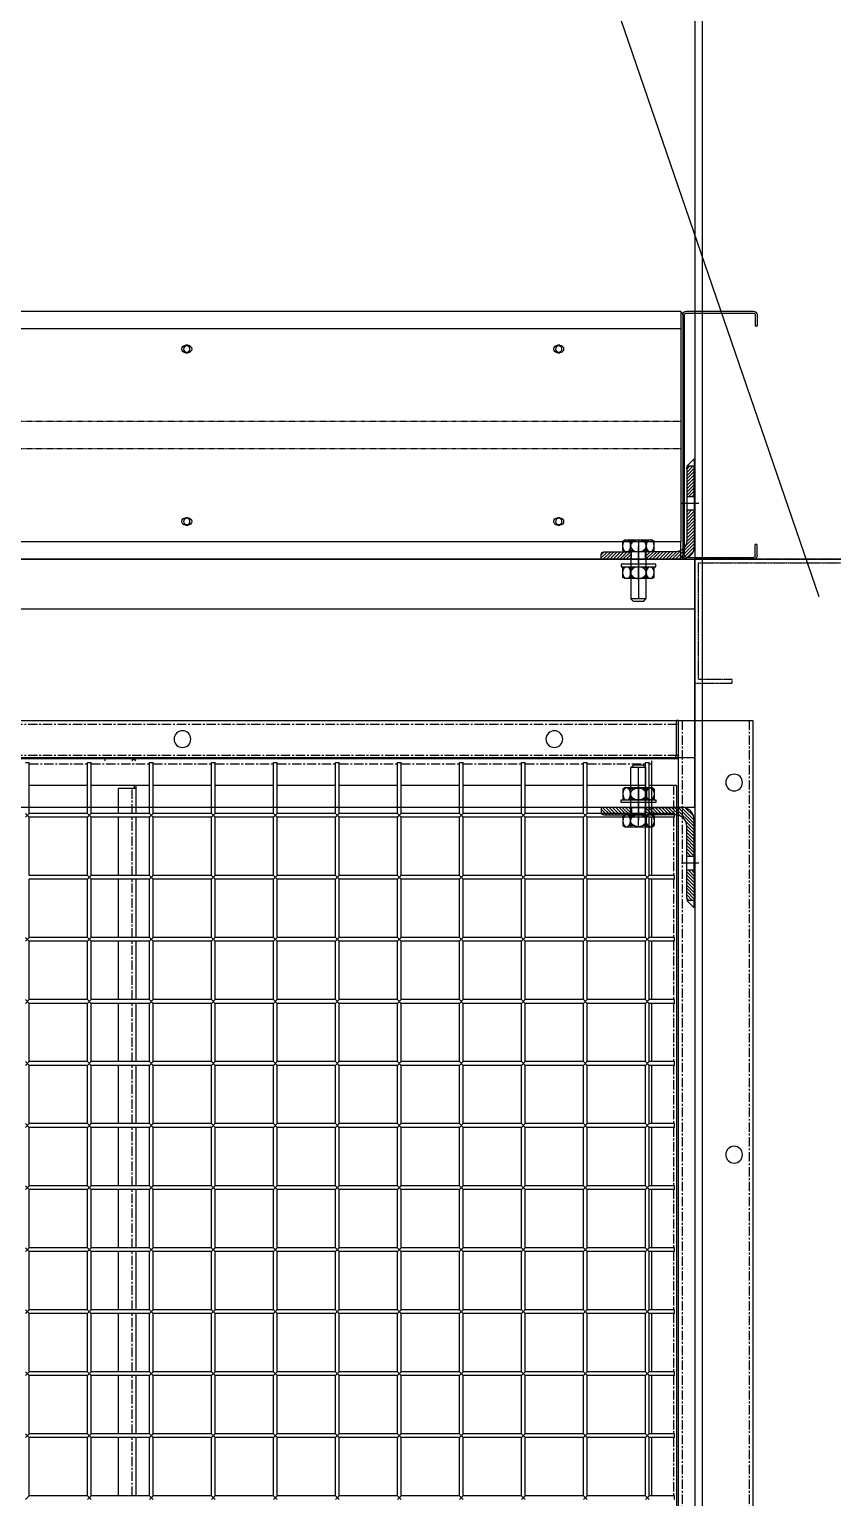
# Model space of a CAD drawing. Header units: millimetres. Extents: x -198529 to 244266, y -64 to 158464.
# Drawn here: x -170682 to -170034, y 109934 to 111117 of the extents above; entities that cross this region are included whole.
import ezdxf

# ---------------------------------------------------------------- set-up
doc = ezdxf.new("R2010")
doc.units = ezdxf.units.MM
for name, pattern in [('CENTER', [12, 7.5, -1.5, 1.5, -1.5]), ('HIDDEN', [0.2, 0.1, -0.1]), ('HIDDEN2', [4.7625, 3.175, -1.5875]), ('X-HL-AR-F1-SEC-00-01$0$DASHED2', [0.375, 0.25, -0.125])]:
    doc.linetypes.add(name, pattern=pattern)
for name, color, linetype in [('0-DCC', 30, 'Continuous'), ('0-DCC-STRUC', 180, 'Continuous'), ('0-DCC-STRUC-T', 4, 'Continuous'), ('ANGEL STEEL_75x75x3.0', 22, 'Continuous'), ('BOLTS', 3, 'Continuous'), ('K-CEIL-DCC-RACK', 10, 'Continuous')]:
    doc.layers.add(name, color=color, linetype=linetype)
pattern_1 = [(45, (70645.0448, 93964.8255), (-1.325825215, 1.325825215), [])]

# ---------------------------------------------------------------- blocks, each defined once
blk = doc.blocks.new('DCC2850x1800(右)')
at = {"color": 0, "linetype": 'Continuous'}
for p, q in [((62966, -72678.5), (62906, -72678.5)), ((62906, -72678.5), (62906, -74478.5)), ((62966, -72678.5), (62967.5, -72678.5)), ((65614.5, -72678.5), (62966, -72678.5)), ((62966, -74478.5), (62966, -72678.5)), ((62967.5, -72706.4), (62967.5, -72678.5)), ((62966, -72706.4), (62967.5, -72706.4)), ((62966, -72709.4), (65613, -72709.4)), ((62967.8, -72707.2), (62967.5, -72706.4)), ((62987.5, -72753.5), (62987.5, -72710.9)), ((62992.5, -72712.4), (62989.5, -72712.4)), ((62989.5, -72753.5), (62989.5, -72712.4)), ((62992.5, -72753.5), (62992.5, -72712.4)), ((63039.5, -72753.5), (63039.5, -72712.4)), ((63042.5, -72712.4), (63039.5, -72712.4)), ((63042.5, -72753.5), (63042.5, -72712.4)), ((63089.5, -72753.5), (63089.5, -72712.4)), ((63092.5, -72712.4), (63089.5, -72712.4)), ((63092.5, -72753.5), (63092.5, -72712.4)), ((63139.5, -72753.5), (63139.5, -72712.4)), ((63142.5, -72712.4), (63139.5, -72712.4)), ((63142.5, -72753.5), (63142.5, -72712.4)), ((63189.5, -72753.5), (63189.5, -72712.4)), ((63192.5, -72712.4), (63189.5, -72712.4)), ((63192.5, -72753.5), (63192.5, -72712.4)), ((63239.5, -72753.5), (63239.5, -72712.4)), ((63242.5, -72712.4), (63239.5, -72712.4)), ((63242.5, -72753.5), (63242.5, -72712.4)), ((63289.5, -72753.5), (63289.5, -72712.4)), ((63292.5, -72712.4), (63289.5, -72712.4)), ((63292.5, -72753.5), (63292.5, -72712.4)), ((63339.5, -72753.5), (63339.5, -72712.4)), ((63342.5, -72712.4), (63339.5, -72712.4)), ((63342.5, -72753.5), (63342.5, -72712.4)), ((63389.5, -72753.5), (63389.5, -72712.4)), ((63392.5, -72712.4), (63389.5, -72712.4)), ((63392.5, -72753.5), (63392.5, -72712.4)), ((63428.5, -72709.4), (63428.5, -72710.9)), ((63439.5, -72753.5), (63439.5, -72712.4)), ((63442.5, -72712.4), (63439.5, -72712.4)), ((63442.5, -72753.5), (63442.5, -72712.4)), ((63489.5, -72753.5), (63489.5, -72712.4)), ((63492.5, -72712.4), (63489.5, -72712.4)), ((62967.5, -72730.9), (62989.5, -72730.9)), ((62967.5, -72730.9), (62967.5, -74426.1)), ((62992.5, -72730.9), (63039.5, -72730.9)), ((63042.5, -72730.9), (63089.5, -72730.9)), ((63092.5, -72730.9), (63139.5, -72730.9)), ((63142.5, -72730.9), (63189.5, -72730.9)), ((63192.5, -72730.9), (63239.5, -72730.9)), ((63242.5, -72730.9), (63289.5, -72730.9)), ((63292.5, -72730.9), (63339.5, -72730.9)), ((63342.5, -72730.9), (63389.5, -72730.9)), ((63392.5, -72730.9), (63439.5, -72730.9)), ((63403.5, -72730.9), (63403.5, -72753.5)), ((63403.5, -72733.4), (63417.5, -72733.4)), ((63405, -72730.9), (63405, -72733.4)), ((63417.5, -72753.5), (63417.5, -72733.4)), ((63442.5, -72730.9), (63489.5, -72730.9)), ((62969, -72753.5), (62989.5, -72753.5)), ((62969, -72756.5), (62969, -72753.5)), ((62969, -72756.5), (62989.5, -72756.5)), ((62987.5, -72803.5), (62987.5, -72756.5)), ((62992.5, -72756.5), (62989.5, -72753.5)), ((62992.5, -72753.5), (62989.5, -72756.5)), ((62989.5, -72803.5), (62989.5, -72756.5)), ((62992.5, -72753.5), (63039.5, -72753.5)), ((62992.5, -72756.5), (63039.5, -72756.5)), ((62992.5, -72803.5), (62992.5, -72756.5)), ((63042.5, -72756.5), (63039.5, -72753.5)), ((63042.5, -72753.5), (63039.5, -72756.5)), ((63039.5, -72803.5), (63039.5, -72756.5)), ((63042.5, -72753.5), (63089.5, -72753.5)), ((63042.5, -72756.5), (63089.5, -72756.5)), ((63042.5, -72803.5), (63042.5, -72756.5)), ((63092.5, -72756.5), (63089.5, -72753.5)), ((63092.5, -72753.5), (63089.5, -72756.5)), ((63089.5, -72803.5), (63089.5, -72756.5)), ((63092.5, -72753.5), (63139.5, -72753.5)), ((63092.5, -72756.5), (63139.5, -72756.5)), ((63092.5, -72803.5), (63092.5, -72756.5)), ((63142.5, -72756.5), (63139.5, -72753.5)), ((63142.5, -72753.5), (63139.5, -72756.5)), ((63139.5, -72803.5), (63139.5, -72756.5)), ((63142.5, -72753.5), (63189.5, -72753.5)), ((63142.5, -72756.5), (63189.5, -72756.5)), ((63142.5, -72803.5), (63142.5, -72756.5)), ((63192.5, -72756.5), (63189.5, -72753.5)), ((63192.5, -72753.5), (63189.5, -72756.5)), ((63189.5, -72803.5), (63189.5, -72756.5)), ((63192.5, -72753.5), (63239.5, -72753.5)), ((63192.5, -72756.5), (63239.5, -72756.5)), ((63192.5, -72803.5), (63192.5, -72756.5)), ((63242.5, -72756.5), (63239.5, -72753.5)), ((63242.5, -72753.5), (63239.5, -72756.5)), ((63239.5, -72803.5), (63239.5, -72756.5)), ((63242.5, -72753.5), (63289.5, -72753.5)), ((63242.5, -72756.5), (63289.5, -72756.5)), ((63242.5, -72803.5), (63242.5, -72756.5)), ((63292.5, -72756.5), (63289.5, -72753.5)), ((63292.5, -72753.5), (63289.5, -72756.5)), ((63289.5, -72803.5), (63289.5, -72756.5)), ((63292.5, -72753.5), (63339.5, -72753.5)), ((63292.5, -72756.5), (63339.5, -72756.5)), ((63292.5, -72803.5), (63292.5, -72756.5)), ((63342.5, -72756.5), (63339.5, -72753.5)), ((63342.5, -72753.5), (63339.5, -72756.5)), ((63339.5, -72803.5), (63339.5, -72756.5)), ((63342.5, -72753.5), (63389.5, -72753.5)), ((63342.5, -72756.5), (63389.5, -72756.5)), ((63342.5, -72803.5), (63342.5, -72756.5)), ((63392.5, -72756.5), (63389.5, -72753.5)), ((63392.5, -72753.5), (63389.5, -72756.5)), ((63389.5, -72803.5), (63389.5, -72756.5)), ((63392.5, -72753.5), (63439.5, -72753.5)), ((63392.5, -72756.5), (63439.5, -72756.5)), ((63392.5, -72803.5), (63392.5, -72756.5)), ((63403.5, -72756.5), (63403.5, -72803.5)), ((63417.5, -72803.5), (63417.5, -72756.5)), ((63442.5, -72756.5), (63439.5, -72753.5)), ((63442.5, -72753.5), (63439.5, -72756.5)), ((63439.5, -72803.5), (63439.5, -72756.5)), ((63442.5, -72753.5), (63489.5, -72753.5)), ((63442.5, -72756.5), (63489.5, -72756.5)), ((63442.5, -72803.5), (63442.5, -72756.5)), ((63492.5, -72756.5), (63489.5, -72753.5)), ((63492.5, -72753.5), (63489.5, -72756.5)), ((63489.5, -72803.5), (63489.5, -72756.5)), ((62969, -72803.5), (62989.5, -72803.5)), ((62969, -72806.5), (62969, -72803.5)), ((62969, -72806.5), (62989.5, -72806.5)), ((62987.5, -72853.5), (62987.5, -72806.5)), ((62992.5, -72806.5), (62989.5, -72803.5)), ((62992.5, -72803.5), (62989.5, -72806.5)), ((62989.5, -72853.5), (62989.5, -72806.5)), ((62992.5, -72803.5), (63039.5, -72803.5)), ((62992.5, -72853.5), (62992.5, -72806.5)), ((62992.5, -72806.5), (63039.5, -72806.5)), ((63042.5, -72806.5), (63039.5, -72803.5)), ((63042.5, -72803.5), (63039.5, -72806.5)), ((63039.5, -72853.5), (63039.5, -72806.5)), ((63042.5, -72803.5), (63089.5, -72803.5)), ((63042.5, -72806.5), (63089.5, -72806.5)), ((63042.5, -72853.5), (63042.5, -72806.5)), ((63092.5, -72806.5), (63089.5, -72803.5)), ((63092.5, -72803.5), (63089.5, -72806.5)), ((63089.5, -72853.5), (63089.5, -72806.5)), ((63092.5, -72803.5), (63139.5, -72803.5)), ((63092.5, -72853.5), (63092.5, -72806.5)), ((63092.5, -72806.5), (63139.5, -72806.5)), ((63142.5, -72806.5), (63139.5, -72803.5)), ((63142.5, -72803.5), (63139.5, -72806.5)), ((63139.5, -72853.5), (63139.5, -72806.5)), ((63142.5, -72803.5), (63189.5, -72803.5)), ((63142.5, -72853.5), (63142.5, -72806.5)), ((63142.5, -72806.5), (63189.5, -72806.5)), ((63192.5, -72806.5), (63189.5, -72803.5)), ((63192.5, -72803.5), (63189.5, -72806.5)), ((63189.5, -72853.5), (63189.5, -72806.5)), ((63192.5, -72803.5), (63239.5, -72803.5)), ((63192.5, -72853.5), (63192.5, -72806.5)), ((63192.5, -72806.5), (63239.5, -72806.5)), ((63242.5, -72806.5), (63239.5, -72803.5)), ((63242.5, -72803.5), (63239.5, -72806.5)), ((63239.5, -72853.5), (63239.5, -72806.5)), ((63242.5, -72803.5), (63289.5, -72803.5)), ((63242.5, -72853.5), (63242.5, -72806.5)), ((63242.5, -72806.5), (63289.5, -72806.5)), ((63292.5, -72806.5), (63289.5, -72803.5)), ((63292.5, -72803.5), (63289.5, -72806.5)), ((63289.5, -72853.5), (63289.5, -72806.5)), ((63292.5, -72803.5), (63339.5, -72803.5)), ((63292.5, -72853.5), (63292.5, -72806.5)), ((63292.5, -72806.5), (63339.5, -72806.5)), ((63342.5, -72806.5), (63339.5, -72803.5)), ((63342.5, -72803.5), (63339.5, -72806.5)), ((63339.5, -72853.5), (63339.5, -72806.5)), ((63342.5, -72803.5), (63389.5, -72803.5)), ((63342.5, -72853.5), (63342.5, -72806.5)), ((63342.5, -72806.5), (63389.5, -72806.5)), ((63392.5, -72806.5), (63389.5, -72803.5)), ((63392.5, -72803.5), (63389.5, -72806.5)), ((63389.5, -72853.5), (63389.5, -72806.5)), ((63392.5, -72803.5), (63439.5, -72803.5)), ((63392.5, -72853.5), (63392.5, -72806.5)), ((63392.5, -72806.5), (63439.5, -72806.5)), ((63403.5, -72806.5), (63403.5, -72853.5)), ((63417.5, -72853.5), (63417.5, -72806.5)), ((63442.5, -72806.5), (63439.5, -72803.5)), ((63442.5, -72803.5), (63439.5, -72806.5)), ((63439.5, -72853.5), (63439.5, -72806.5)), ((63442.5, -72803.5), (63489.5, -72803.5)), ((63442.5, -72853.5), (63442.5, -72806.5)), ((63442.5, -72806.5), (63489.5, -72806.5)), ((63489.5, -72853.5), (63489.5, -72806.5)), ((62969, -72853.5), (62989.5, -72853.5)), ((62969, -72856.5), (62969, -72853.5)), ((62992.5, -72856.5), (62989.5, -72853.5)), ((62992.5, -72853.5), (62989.5, -72856.5)), ((62992.5, -72853.5), (63039.5, -72853.5)), ((63042.5, -72856.5), (63039.5, -72853.5)), ((63042.5, -72853.5), (63039.5, -72856.5)), ((63042.5, -72853.5), (63089.5, -72853.5)), ((63092.5, -72856.5), (63089.5, -72853.5)), ((63092.5, -72853.5), (63089.5, -72856.5)), ((63092.5, -72853.5), (63139.5, -72853.5)), ((63142.5, -72856.5), (63139.5, -72853.5)), ((63142.5, -72853.5), (63139.5, -72856.5)), ((63142.5, -72853.5), (63189.5, -72853.5)), ((63192.5, -72856.5), (63189.5, -72853.5)), ((63192.5, -72853.5), (63189.5, -72856.5)), ((63192.5, -72853.5), (63239.5, -72853.5)), ((63242.5, -72856.5), (63239.5, -72853.5)), ((63242.5, -72853.5), (63239.5, -72856.5)), ((63242.5, -72853.5), (63289.5, -72853.5)), ((63292.5, -72856.5), (63289.5, -72853.5)), ((63292.5, -72853.5), (63289.5, -72856.5)), ((63292.5, -72853.5), (63339.5, -72853.5)), ((63342.5, -72856.5), (63339.5, -72853.5)), ((63342.5, -72853.5), (63339.5, -72856.5)), ((63342.5, -72853.5), (63389.5, -72853.5)), ((63392.5, -72856.5), (63389.5, -72853.5)), ((63392.5, -72853.5), (63389.5, -72856.5)), ((63392.5, -72853.5), (63439.5, -72853.5)), ((63442.5, -72856.5), (63439.5, -72853.5)), ((63442.5, -72853.5), (63439.5, -72856.5)), ((63442.5, -72853.5), (63489.5, -72853.5)), ((63492.5, -72856.5), (63489.5, -72853.5)), ((63492.5, -72853.5), (63489.5, -72856.5)), ((62969, -72856.5), (62989.5, -72856.5)), ((62987.5, -72903.5), (62987.5, -72856.5)), ((62989.5, -72903.5), (62989.5, -72856.5)), ((62992.5, -72903.5), (62992.5, -72856.5)), ((62992.5, -72856.5), (63039.5, -72856.5)), ((63039.5, -72903.5), (63039.5, -72856.5)), ((63042.5, -72856.5), (63089.5, -72856.5)), ((63042.5, -72903.5), (63042.5, -72856.5)), ((63089.5, -72903.5), (63089.5, -72856.5)), ((63092.5, -72856.5), (63139.5, -72856.5)), ((63092.5, -72903.5), (63092.5, -72856.5)), ((63139.5, -72903.5), (63139.5, -72856.5)), ((63142.5, -72856.5), (63189.5, -72856.5)), ((63142.5, -72903.5), (63142.5, -72856.5)), ((63189.5, -72903.5), (63189.5, -72856.5)), ((63192.5, -72856.5), (63239.5, -72856.5)), ((63192.5, -72903.5), (63192.5, -72856.5)), ((63239.5, -72903.5), (63239.5, -72856.5)), ((63242.5, -72856.5), (63289.5, -72856.5)), ((63242.5, -72903.5), (63242.5, -72856.5)), ((63289.5, -72903.5), (63289.5, -72856.5)), ((63292.5, -72856.5), (63339.5, -72856.5)), ((63292.5, -72903.5), (63292.5, -72856.5)), ((63339.5, -72903.5), (63339.5, -72856.5)), ((63342.5, -72856.5), (63389.5, -72856.5)), ((63342.5, -72903.5), (63342.5, -72856.5)), ((63389.5, -72903.5), (63389.5, -72856.5)), ((63392.5, -72856.5), (63439.5, -72856.5)), ((63392.5, -72903.5), (63392.5, -72856.5)), ((63403.5, -72856.5), (63403.5, -72903.5)), ((63417.5, -72903.5), (63417.5, -72856.5)), ((63439.5, -72903.5), (63439.5, -72856.5)), ((63442.5, -72903.5), (63442.5, -72856.5)), ((63442.5, -72856.5), (63489.5, -72856.5)), ((63489.5, -72903.5), (63489.5, -72856.5)), ((62969, -72903.5), (62989.5, -72903.5)), ((62969, -72906.5), (62969, -72903.5)), ((62969, -72906.5), (62989.5, -72906.5)), ((62987.5, -72953.5), (62987.5, -72906.5)), ((62992.5, -72906.5), (62989.5, -72903.5)), ((62992.5, -72903.5), (62989.5, -72906.5)), ((62989.5, -72953.5), (62989.5, -72906.5)), ((62992.5, -72903.5), (63039.5, -72903.5)), ((62992.5, -72953.5), (62992.5, -72906.5)), ((62992.5, -72906.5), (63039.5, -72906.5)), ((63042.5, -72906.5), (63039.5, -72903.5)), ((63042.5, -72903.5), (63039.5, -72906.5)), ((63039.5, -72953.5), (63039.5, -72906.5)), ((63042.5, -72903.5), (63089.5, -72903.5)), ((63042.5, -72906.5), (63089.5, -72906.5)), ((63042.5, -72953.5), (63042.5, -72906.5)), ((63092.5, -72906.5), (63089.5, -72903.5)), ((63092.5, -72903.5), (63089.5, -72906.5)), ((63089.5, -72953.5), (63089.5, -72906.5)), ((63092.5, -72903.5), (63139.5, -72903.5)), ((63092.5, -72906.5), (63139.5, -72906.5)), ((63092.5, -72953.5), (63092.5, -72906.5)), ((63142.5, -72906.5), (63139.5, -72903.5)), ((63142.5, -72903.5), (63139.5, -72906.5)), ((63139.5, -72953.5), (63139.5, -72906.5)), ((63142.5, -72903.5), (63189.5, -72903.5)), ((63142.5, -72906.5), (63189.5, -72906.5)), ((63142.5, -72953.5), (63142.5, -72906.5)), ((63192.5, -72906.5), (63189.5, -72903.5)), ((63192.5, -72903.5), (63189.5, -72906.5)), ((63189.5, -72953.5), (63189.5, -72906.5)), ((63192.5, -72903.5), (63239.5, -72903.5)), ((63192.5, -72906.5), (63239.5, -72906.5)), ((63192.5, -72953.5), (63192.5, -72906.5)), ((63242.5, -72906.5), (63239.5, -72903.5)), ((63242.5, -72903.5), (63239.5, -72906.5)), ((63239.5, -72953.5), (63239.5, -72906.5)), ((63242.5, -72903.5), (63289.5, -72903.5)), ((63242.5, -72906.5), (63289.5, -72906.5)), ((63242.5, -72953.5), (63242.5, -72906.5)), ((63292.5, -72906.5), (63289.5, -72903.5)), ((63292.5, -72903.5), (63289.5, -72906.5)), ((63289.5, -72953.5), (63289.5, -72906.5)), ((63292.5, -72903.5), (63339.5, -72903.5)), ((63292.5, -72906.5), (63339.5, -72906.5)), ((63292.5, -72953.5), (63292.5, -72906.5)), ((63342.5, -72906.5), (63339.5, -72903.5)), ((63342.5, -72903.5), (63339.5, -72906.5)), ((63339.5, -72953.5), (63339.5, -72906.5)), ((63342.5, -72903.5), (63389.5, -72903.5)), ((63342.5, -72906.5), (63389.5, -72906.5)), ((63342.5, -72953.5), (63342.5, -72906.5)), ((63392.5, -72906.5), (63389.5, -72903.5)), ((63392.5, -72903.5), (63389.5, -72906.5)), ((63389.5, -72953.5), (63389.5, -72906.5)), ((63392.5, -72903.5), (63439.5, -72903.5)), ((63392.5, -72906.5), (63439.5, -72906.5)), ((63392.5, -72953.5), (63392.5, -72906.5)), ((63403.5, -72906.5), (63403.5, -72953.5)), ((63417.5, -72953.5), (63417.5, -72906.5)), ((63442.5, -72906.5), (63439.5, -72903.5)), ((63442.5, -72903.5), (63439.5, -72906.5)), ((63439.5, -72953.5), (63439.5, -72906.5)), ((63442.5, -72903.5), (63489.5, -72903.5)), ((63442.5, -72906.5), (63489.5, -72906.5)), ((63442.5, -72953.5), (63442.5, -72906.5)), ((63492.5, -72906.5), (63489.5, -72903.5)), ((63492.5, -72903.5), (63489.5, -72906.5)), ((63489.5, -72953.5), (63489.5, -72906.5)), ((62969, -72953.5), (62989.5, -72953.5)), ((62969, -72956.5), (62969, -72953.5)), ((62969, -72956.5), (62989.5, -72956.5)), ((62987.5, -73003.5), (62987.5, -72956.5)), ((62992.5, -72956.5), (62989.5, -72953.5)), ((62992.5, -72953.5), (62989.5, -72956.5)), ((62989.5, -73003.5), (62989.5, -72956.5)), ((62992.5, -72953.5), (63039.5, -72953.5)), ((62992.5, -73003.5), (62992.5, -72956.5)), ((62992.5, -72956.5), (63039.5, -72956.5)), ((63042.5, -72956.5), (63039.5, -72953.5)), ((63042.5, -72953.5), (63039.5, -72956.5)), ((63039.5, -73003.5), (63039.5, -72956.5)), ((63042.5, -72953.5), (63089.5, -72953.5)), ((63042.5, -72956.5), (63089.5, -72956.5)), ((63042.5, -73003.5), (63042.5, -72956.5)), ((63092.5, -72956.5), (63089.5, -72953.5)), ((63092.5, -72953.5), (63089.5, -72956.5)), ((63089.5, -73003.5), (63089.5, -72956.5)), ((63092.5, -72953.5), (63139.5, -72953.5)), ((63092.5, -72956.5), (63139.5, -72956.5)), ((63092.5, -73003.5), (63092.5, -72956.5)), ((63142.5, -72956.5), (63139.5, -72953.5)), ((63142.5, -72953.5), (63139.5, -72956.5)), ((63139.5, -73003.5), (63139.5, -72956.5)), ((63142.5, -72953.5), (63189.5, -72953.5)), ((63142.5, -72956.5), (63189.5, -72956.5)), ((63142.5, -73003.5), (63142.5, -72956.5)), ((63192.5, -72956.5), (63189.5, -72953.5)), ((63192.5, -72953.5), (63189.5, -72956.5)), ((63189.5, -73003.5), (63189.5, -72956.5)), ((63192.5, -72953.5), (63239.5, -72953.5)), ((63192.5, -72956.5), (63239.5, -72956.5)), ((63192.5, -73003.5), (63192.5, -72956.5)), ((63242.5, -72956.5), (63239.5, -72953.5)), ((63242.5, -72953.5), (63239.5, -72956.5)), ((63239.5, -73003.5), (63239.5, -72956.5)), ((63242.5, -72953.5), (63289.5, -72953.5)), ((63242.5, -72956.5), (63289.5, -72956.5)), ((63242.5, -73003.5), (63242.5, -72956.5)), ((63292.5, -72956.5), (63289.5, -72953.5)), ((63292.5, -72953.5), (63289.5, -72956.5)), ((63289.5, -73003.5), (63289.5, -72956.5)), ((63292.5, -72953.5), (63339.5, -72953.5)), ((63292.5, -72956.5), (63339.5, -72956.5)), ((63292.5, -73003.5), (63292.5, -72956.5)), ((63342.5, -72956.5), (63339.5, -72953.5)), ((63342.5, -72953.5), (63339.5, -72956.5)), ((63339.5, -73003.5), (63339.5, -72956.5)), ((63342.5, -72953.5), (63389.5, -72953.5)), ((63342.5, -72956.5), (63389.5, -72956.5)), ((63342.5, -73003.5), (63342.5, -72956.5)), ((63392.5, -72956.5), (63389.5, -72953.5)), ((63392.5, -72953.5), (63389.5, -72956.5)), ((63389.5, -73003.5), (63389.5, -72956.5)), ((63392.5, -72953.5), (63439.5, -72953.5)), ((63392.5, -72956.5), (63439.5, -72956.5)), ((63392.5, -73003.5), (63392.5, -72956.5)), ((63403.5, -72956.5), (63403.5, -73003.5)), ((63417.5, -73003.5), (63417.5, -72956.5)), ((63442.5, -72956.5), (63439.5, -72953.5)), ((63442.5, -72953.5), (63439.5, -72956.5)), ((63439.5, -73003.5), (63439.5, -72956.5)), ((63442.5, -72953.5), (63489.5, -72953.5)), ((63442.5, -72956.5), (63489.5, -72956.5)), ((63442.5, -73003.5), (63442.5, -72956.5)), ((63492.5, -72956.5), (63489.5, -72953.5)), ((63492.5, -72953.5), (63489.5, -72956.5)), ((63489.5, -73003.5), (63489.5, -72956.5)), ((62969, -73003.5), (62989.5, -73003.5)), ((62969, -73006.5), (62969, -73003.5)), ((62969, -73006.5), (62989.5, -73006.5)), ((62987.5, -73053.5), (62987.5, -73006.5)), ((62992.5, -73006.5), (62989.5, -73003.5)), ((62992.5, -73003.5), (62989.5, -73006.5)), ((62989.5, -73053.5), (62989.5, -73006.5)), ((62992.5, -73003.5), (63039.5, -73003.5)), ((62992.5, -73053.5), (62992.5, -73006.5)), ((62992.5, -73006.5), (63039.5, -73006.5)), ((63042.5, -73006.5), (63039.5, -73003.5)), ((63042.5, -73003.5), (63039.5, -73006.5)), ((63039.5, -73053.5), (63039.5, -73006.5)), ((63042.5, -73003.5), (63089.5, -73003.5)), ((63042.5, -73006.5), (63089.5, -73006.5)), ((63042.5, -73053.5), (63042.5, -73006.5)), ((63092.5, -73006.5), (63089.5, -73003.5)), ((63092.5, -73003.5), (63089.5, -73006.5)), ((63089.5, -73053.5), (63089.5, -73006.5)), ((63092.5, -73003.5), (63139.5, -73003.5)), ((63092.5, -73006.5), (63139.5, -73006.5)), ((63092.5, -73053.5), (63092.5, -73006.5)), ((63142.5, -73006.5), (63139.5, -73003.5)), ((63142.5, -73003.5), (63139.5, -73006.5)), ((63139.5, -73053.5), (63139.5, -73006.5)), ((63142.5, -73003.5), (63189.5, -73003.5)), ((63142.5, -73006.5), (63189.5, -73006.5)), ((63142.5, -73053.5), (63142.5, -73006.5)), ((63192.5, -73006.5), (63189.5, -73003.5)), ((63192.5, -73003.5), (63189.5, -73006.5)), ((63189.5, -73053.5), (63189.5, -73006.5)), ((63192.5, -73003.5), (63239.5, -73003.5)), ((63192.5, -73006.5), (63239.5, -73006.5)), ((63192.5, -73053.5), (63192.5, -73006.5)), ((63242.5, -73006.5), (63239.5, -73003.5)), ((63242.5, -73003.5), (63239.5, -73006.5)), ((63239.5, -73053.5), (63239.5, -73006.5)), ((63242.5, -73003.5), (63289.5, -73003.5)), ((63242.5, -73006.5), (63289.5, -73006.5)), ((63242.5, -73053.5), (63242.5, -73006.5)), ((63292.5, -73006.5), (63289.5, -73003.5)), ((63292.5, -73003.5), (63289.5, -73006.5)), ((63289.5, -73053.5), (63289.5, -73006.5)), ((63292.5, -73003.5), (63339.5, -73003.5)), ((63292.5, -73006.5), (63339.5, -73006.5)), ((63292.5, -73053.5), (63292.5, -73006.5)), ((63342.5, -73006.5), (63339.5, -73003.5)), ((63342.5, -73003.5), (63339.5, -73006.5)), ((63339.5, -73053.5), (63339.5, -73006.5)), ((63342.5, -73003.5), (63389.5, -73003.5)), ((63342.5, -73006.5), (63389.5, -73006.5)), ((63342.5, -73053.5), (63342.5, -73006.5)), ((63392.5, -73006.5), (63389.5, -73003.5)), ((63392.5, -73003.5), (63389.5, -73006.5)), ((63389.5, -73053.5), (63389.5, -73006.5)), ((63392.5, -73003.5), (63439.5, -73003.5)), ((63392.5, -73006.5), (63439.5, -73006.5)), ((63392.5, -73053.5), (63392.5, -73006.5)), ((63403.5, -73006.5), (63403.5, -73053.5)), ((63417.5, -73053.5), (63417.5, -73006.5)), ((63442.5, -73006.5), (63439.5, -73003.5)), ((63442.5, -73003.5), (63439.5, -73006.5)), ((63439.5, -73053.5), (63439.5, -73006.5)), ((63442.5, -73003.5), (63489.5, -73003.5)), ((63442.5, -73006.5), (63489.5, -73006.5)), ((63442.5, -73053.5), (63442.5, -73006.5)), ((63492.5, -73006.5), (63489.5, -73003.5)), ((63492.5, -73003.5), (63489.5, -73006.5)), ((63489.5, -73053.5), (63489.5, -73006.5)), ((62969, -73053.5), (62989.5, -73053.5)), ((62969, -73056.5), (62969, -73053.5)), ((62969, -73056.5), (62989.5, -73056.5)), ((62987.5, -73103.5), (62987.5, -73056.5)), ((62992.5, -73056.5), (62989.5, -73053.5)), ((62992.5, -73053.5), (62989.5, -73056.5)), ((62989.5, -73103.5), (62989.5, -73056.5)), ((62992.5, -73053.5), (63039.5, -73053.5)), ((62992.5, -73103.5), (62992.5, -73056.5)), ((62992.5, -73056.5), (63039.5, -73056.5)), ((63042.5, -73056.5), (63039.5, -73053.5)), ((63042.5, -73053.5), (63039.5, -73056.5)), ((63039.5, -73103.5), (63039.5, -73056.5)), ((63042.5, -73053.5), (63089.5, -73053.5)), ((63042.5, -73056.5), (63089.5, -73056.5)), ((63042.5, -73103.5), (63042.5, -73056.5)), ((63092.5, -73056.5), (63089.5, -73053.5)), ((63092.5, -73053.5), (63089.5, -73056.5)), ((63089.5, -73103.5), (63089.5, -73056.5)), ((63092.5, -73053.5), (63139.5, -73053.5)), ((63092.5, -73056.5), (63139.5, -73056.5)), ((63092.5, -73103.5), (63092.5, -73056.5)), ((63142.5, -73056.5), (63139.5, -73053.5)), ((63142.5, -73053.5), (63139.5, -73056.5)), ((63139.5, -73103.5), (63139.5, -73056.5)), ((63142.5, -73053.5), (63189.5, -73053.5)), ((63142.5, -73056.5), (63189.5, -73056.5)), ((63142.5, -73103.5), (63142.5, -73056.5)), ((63192.5, -73056.5), (63189.5, -73053.5)), ((63192.5, -73053.5), (63189.5, -73056.5)), ((63189.5, -73103.5), (63189.5, -73056.5)), ((63192.5, -73053.5), (63239.5, -73053.5)), ((63192.5, -73056.5), (63239.5, -73056.5)), ((63192.5, -73103.5), (63192.5, -73056.5)), ((63242.5, -73056.5), (63239.5, -73053.5)), ((63242.5, -73053.5), (63239.5, -73056.5)), ((63239.5, -73103.5), (63239.5, -73056.5)), ((63242.5, -73053.5), (63289.5, -73053.5)), ((63242.5, -73056.5), (63289.5, -73056.5)), ((63242.5, -73103.5), (63242.5, -73056.5)), ((63292.5, -73056.5), (63289.5, -73053.5)), ((63292.5, -73053.5), (63289.5, -73056.5)), ((63289.5, -73103.5), (63289.5, -73056.5)), ((63292.5, -73053.5), (63339.5, -73053.5)), ((63292.5, -73056.5), (63339.5, -73056.5)), ((63292.5, -73103.5), (63292.5, -73056.5)), ((63342.5, -73056.5), (63339.5, -73053.5)), ((63342.5, -73053.5), (63339.5, -73056.5)), ((63339.5, -73103.5), (63339.5, -73056.5)), ((63342.5, -73053.5), (63389.5, -73053.5)), ((63342.5, -73056.5), (63389.5, -73056.5)), ((63342.5, -73103.5), (63342.5, -73056.5)), ((63392.5, -73056.5), (63389.5, -73053.5)), ((63392.5, -73053.5), (63389.5, -73056.5)), ((63389.5, -73103.5), (63389.5, -73056.5)), ((63392.5, -73053.5), (63439.5, -73053.5)), ((63392.5, -73056.5), (63439.5, -73056.5)), ((63392.5, -73103.5), (63392.5, -73056.5)), ((63403.5, -73056.5), (63403.5, -73103.5)), ((63417.5, -73103.5), (63417.5, -73056.5)), ((63442.5, -73056.5), (63439.5, -73053.5)), ((63442.5, -73053.5), (63439.5, -73056.5)), ((63439.5, -73103.5), (63439.5, -73056.5)), ((63442.5, -73053.5), (63489.5, -73053.5)), ((63442.5, -73056.5), (63489.5, -73056.5)), ((63442.5, -73103.5), (63442.5, -73056.5)), ((63492.5, -73056.5), (63489.5, -73053.5)), ((63492.5, -73053.5), (63489.5, -73056.5)), ((63489.5, -73103.5), (63489.5, -73056.5)), ((62969, -73103.5), (62989.5, -73103.5)), ((62969, -73106.5), (62969, -73103.5)), ((62992.5, -73106.5), (62989.5, -73103.5)), ((62992.5, -73103.5), (62989.5, -73106.5)), ((62992.5, -73103.5), (63039.5, -73103.5)), ((63042.5, -73106.5), (63039.5, -73103.5)), ((63042.5, -73103.5), (63039.5, -73106.5)), ((63042.5, -73103.5), (63089.5, -73103.5)), ((63092.5, -73106.5), (63089.5, -73103.5)), ((63092.5, -73103.5), (63089.5, -73106.5)), ((63092.5, -73103.5), (63139.5, -73103.5)), ((63142.5, -73106.5), (63139.5, -73103.5)), ((63142.5, -73103.5), (63139.5, -73106.5)), ((63142.5, -73103.5), (63189.5, -73103.5)), ((63192.5, -73106.5), (63189.5, -73103.5)), ((63192.5, -73103.5), (63189.5, -73106.5)), ((63192.5, -73103.5), (63239.5, -73103.5)), ((63242.5, -73106.5), (63239.5, -73103.5)), ((63242.5, -73103.5), (63239.5, -73106.5)), ((63242.5, -73103.5), (63289.5, -73103.5)), ((63292.5, -73106.5), (63289.5, -73103.5)), ((63292.5, -73103.5), (63289.5, -73106.5)), ((63292.5, -73103.5), (63339.5, -73103.5)), ((63342.5, -73106.5), (63339.5, -73103.5)), ((63342.5, -73103.5), (63339.5, -73106.5)), ((63342.5, -73103.5), (63389.5, -73103.5)), ((63392.5, -73106.5), (63389.5, -73103.5)), ((63392.5, -73103.5), (63389.5, -73106.5)), ((63392.5, -73103.5), (63439.5, -73103.5)), ((63442.5, -73106.5), (63439.5, -73103.5)), ((63442.5, -73103.5), (63439.5, -73106.5)), ((63442.5, -73103.5), (63489.5, -73103.5)), ((63492.5, -73106.5), (63489.5, -73103.5)), ((63492.5, -73103.5), (63489.5, -73106.5)), ((62969, -73106.5), (62989.5, -73106.5)), ((62987.5, -73153.5), (62987.5, -73106.5)), ((62989.5, -73153.5), (62989.5, -73106.5)), ((62992.5, -73153.5), (62992.5, -73106.5)), ((62992.5, -73106.5), (63039.5, -73106.5)), ((63039.5, -73153.5), (63039.5, -73106.5)), ((63042.5, -73106.5), (63089.5, -73106.5)), ((63042.5, -73153.5), (63042.5, -73106.5)), ((63089.5, -73153.5), (63089.5, -73106.5)), ((63092.5, -73106.5), (63139.5, -73106.5)), ((63092.5, -73153.5), (63092.5, -73106.5)), ((63139.5, -73153.5), (63139.5, -73106.5)), ((63142.5, -73106.5), (63189.5, -73106.5)), ((63142.5, -73153.5), (63142.5, -73106.5)), ((63189.5, -73153.5), (63189.5, -73106.5)), ((63192.5, -73106.5), (63239.5, -73106.5)), ((63192.5, -73153.5), (63192.5, -73106.5)), ((63239.5, -73153.5), (63239.5, -73106.5)), ((63242.5, -73106.5), (63289.5, -73106.5)), ((63242.5, -73153.5), (63242.5, -73106.5)), ((63289.5, -73153.5), (63289.5, -73106.5)), ((63292.5, -73106.5), (63339.5, -73106.5)), ((63292.5, -73153.5), (63292.5, -73106.5)), ((63339.5, -73153.5), (63339.5, -73106.5)), ((63342.5, -73106.5), (63389.5, -73106.5)), ((63342.5, -73153.5), (63342.5, -73106.5)), ((63389.5, -73153.5), (63389.5, -73106.5)), ((63392.5, -73106.5), (63439.5, -73106.5)), ((63392.5, -73153.5), (63392.5, -73106.5)), ((63403.5, -73106.5), (63403.5, -73153.5)), ((63417.5, -73153.5), (63417.5, -73106.5)), ((63439.5, -73153.5), (63439.5, -73106.5)), ((63442.5, -73106.5), (63489.5, -73106.5)), ((63442.5, -73153.5), (63442.5, -73106.5)), ((63489.5, -73153.5), (63489.5, -73106.5)), ((62969, -73153.5), (62989.5, -73153.5)), ((62969, -73156.5), (62969, -73153.5)), ((62969, -73156.5), (62989.5, -73156.5)), ((62987.5, -73203.5), (62987.5, -73156.5)), ((62992.5, -73156.5), (62989.5, -73153.5)), ((62992.5, -73153.5), (62989.5, -73156.5)), ((62989.5, -73203.5), (62989.5, -73156.5)), ((62992.5, -73153.5), (63039.5, -73153.5)), ((62992.5, -73203.5), (62992.5, -73156.5)), ((62992.5, -73156.5), (63039.5, -73156.5)), ((63042.5, -73156.5), (63039.5, -73153.5)), ((63042.5, -73153.5), (63039.5, -73156.5)), ((63039.5, -73203.5), (63039.5, -73156.5)), ((63042.5, -73153.5), (63089.5, -73153.5)), ((63042.5, -73156.5), (63089.5, -73156.5)), ((63042.5, -73203.5), (63042.5, -73156.5)), ((63092.5, -73156.5), (63089.5, -73153.5)), ((63092.5, -73153.5), (63089.5, -73156.5)), ((63089.5, -73203.5), (63089.5, -73156.5)), ((63092.5, -73153.5), (63139.5, -73153.5)), ((63092.5, -73156.5), (63139.5, -73156.5)), ((63092.5, -73203.5), (63092.5, -73156.5)), ((63142.5, -73156.5), (63139.5, -73153.5)), ((63142.5, -73153.5), (63139.5, -73156.5)), ((63139.5, -73203.5), (63139.5, -73156.5)), ((63142.5, -73153.5), (63189.5, -73153.5)), ((63142.5, -73156.5), (63189.5, -73156.5)), ((63142.5, -73203.5), (63142.5, -73156.5)), ((63192.5, -73156.5), (63189.5, -73153.5)), ((63192.5, -73153.5), (63189.5, -73156.5)), ((63189.5, -73203.5), (63189.5, -73156.5)), ((63192.5, -73153.5), (63239.5, -73153.5)), ((63192.5, -73156.5), (63239.5, -73156.5)), ((63192.5, -73203.5), (63192.5, -73156.5)), ((63242.5, -73156.5), (63239.5, -73153.5)), ((63242.5, -73153.5), (63239.5, -73156.5)), ((63239.5, -73203.5), (63239.5, -73156.5)), ((63242.5, -73153.5), (63289.5, -73153.5)), ((63242.5, -73156.5), (63289.5, -73156.5)), ((63242.5, -73203.5), (63242.5, -73156.5)), ((63292.5, -73156.5), (63289.5, -73153.5)), ((63292.5, -73153.5), (63289.5, -73156.5)), ((63289.5, -73203.5), (63289.5, -73156.5)), ((63292.5, -73153.5), (63339.5, -73153.5)), ((63292.5, -73156.5), (63339.5, -73156.5)), ((63292.5, -73203.5), (63292.5, -73156.5)), ((63342.5, -73156.5), (63339.5, -73153.5)), ((63342.5, -73153.5), (63339.5, -73156.5)), ((63339.5, -73203.5), (63339.5, -73156.5)), ((63342.5, -73153.5), (63389.5, -73153.5)), ((63342.5, -73156.5), (63389.5, -73156.5)), ((63342.5, -73203.5), (63342.5, -73156.5)), ((63392.5, -73156.5), (63389.5, -73153.5)), ((63392.5, -73153.5), (63389.5, -73156.5)), ((63389.5, -73203.5), (63389.5, -73156.5)), ((63392.5, -73153.5), (63439.5, -73153.5)), ((63392.5, -73156.5), (63439.5, -73156.5)), ((63392.5, -73203.5), (63392.5, -73156.5)), ((63403.5, -73156.5), (63403.5, -73203.5)), ((63417.5, -73203.5), (63417.5, -73156.5)), ((63442.5, -73156.5), (63439.5, -73153.5)), ((63442.5, -73153.5), (63439.5, -73156.5)), ((63439.5, -73203.5), (63439.5, -73156.5)), ((63442.5, -73153.5), (63489.5, -73153.5)), ((63442.5, -73156.5), (63489.5, -73156.5)), ((63442.5, -73203.5), (63442.5, -73156.5)), ((63492.5, -73156.5), (63489.5, -73153.5)), ((63492.5, -73153.5), (63489.5, -73156.5)), ((63489.5, -73203.5), (63489.5, -73156.5)), ((62969, -73203.5), (62989.5, -73203.5)), ((62969, -73206.5), (62969, -73203.5)), ((62969, -73206.5), (62989.5, -73206.5)), ((62987.5, -73253.5), (62987.5, -73206.5)), ((62992.5, -73206.5), (62989.5, -73203.5)), ((62992.5, -73203.5), (62989.5, -73206.5)), ((62989.5, -73253.5), (62989.5, -73206.5)), ((62992.5, -73203.5), (63039.5, -73203.5)), ((62992.5, -73253.5), (62992.5, -73206.5)), ((62992.5, -73206.5), (63039.5, -73206.5)), ((63042.5, -73206.5), (63039.5, -73203.5)), ((63042.5, -73203.5), (63039.5, -73206.5)), ((63039.5, -73253.5), (63039.5, -73206.5)), ((63042.5, -73203.5), (63089.5, -73203.5)), ((63042.5, -73206.5), (63089.5, -73206.5)), ((63042.5, -73253.5), (63042.5, -73206.5)), ((63092.5, -73206.5), (63089.5, -73203.5)), ((63092.5, -73203.5), (63089.5, -73206.5)), ((63089.5, -73253.5), (63089.5, -73206.5)), ((63092.5, -73203.5), (63139.5, -73203.5)), ((63092.5, -73206.5), (63139.5, -73206.5)), ((63092.5, -73253.5), (63092.5, -73206.5)), ((63142.5, -73206.5), (63139.5, -73203.5)), ((63142.5, -73203.5), (63139.5, -73206.5)), ((63139.5, -73253.5), (63139.5, -73206.5)), ((63142.5, -73203.5), (63189.5, -73203.5)), ((63142.5, -73206.5), (63189.5, -73206.5)), ((63142.5, -73253.5), (63142.5, -73206.5)), ((63192.5, -73206.5), (63189.5, -73203.5)), ((63192.5, -73203.5), (63189.5, -73206.5)), ((63189.5, -73253.5), (63189.5, -73206.5)), ((63192.5, -73203.5), (63239.5, -73203.5)), ((63192.5, -73206.5), (63239.5, -73206.5)), ((63192.5, -73253.5), (63192.5, -73206.5)), ((63242.5, -73206.5), (63239.5, -73203.5)), ((63242.5, -73203.5), (63239.5, -73206.5)), ((63239.5, -73253.5), (63239.5, -73206.5)), ((63242.5, -73203.5), (63289.5, -73203.5)), ((63242.5, -73206.5), (63289.5, -73206.5)), ((63242.5, -73253.5), (63242.5, -73206.5)), ((63292.5, -73206.5), (63289.5, -73203.5)), ((63292.5, -73203.5), (63289.5, -73206.5)), ((63289.5, -73253.5), (63289.5, -73206.5)), ((63292.5, -73203.5), (63339.5, -73203.5)), ((63292.5, -73206.5), (63339.5, -73206.5)), ((63292.5, -73253.5), (63292.5, -73206.5)), ((63342.5, -73206.5), (63339.5, -73203.5)), ((63342.5, -73203.5), (63339.5, -73206.5)), ((63339.5, -73253.5), (63339.5, -73206.5)), ((63342.5, -73203.5), (63389.5, -73203.5)), ((63342.5, -73206.5), (63389.5, -73206.5)), ((63342.5, -73253.5), (63342.5, -73206.5)), ((63392.5, -73206.5), (63389.5, -73203.5)), ((63392.5, -73203.5), (63389.5, -73206.5)), ((63389.5, -73253.5), (63389.5, -73206.5)), ((63392.5, -73203.5), (63439.5, -73203.5)), ((63392.5, -73206.5), (63439.5, -73206.5)), ((63392.5, -73253.5), (63392.5, -73206.5)), ((63403.5, -73206.5), (63403.5, -73253.5)), ((63417.5, -73253.5), (63417.5, -73206.5)), ((63442.5, -73206.5), (63439.5, -73203.5)), ((63442.5, -73203.5), (63439.5, -73206.5)), ((63439.5, -73253.5), (63439.5, -73206.5)), ((63442.5, -73203.5), (63489.5, -73203.5)), ((63442.5, -73206.5), (63489.5, -73206.5)), ((63442.5, -73253.5), (63442.5, -73206.5)), ((63492.5, -73206.5), (63489.5, -73203.5)), ((63492.5, -73203.5), (63489.5, -73206.5)), ((63489.5, -73253.5), (63489.5, -73206.5)), ((62969, -73253.5), (62989.5, -73253.5)), ((62969, -73256.5), (62969, -73253.5)), ((62969, -73256.5), (62989.5, -73256.5)), ((62987.5, -73303.5), (62987.5, -73256.5)), ((62992.5, -73256.5), (62989.5, -73253.5)), ((62992.5, -73253.5), (62989.5, -73256.5)), ((62989.5, -73303.5), (62989.5, -73256.5)), ((62992.5, -73253.5), (63039.5, -73253.5)), ((62992.5, -73303.5), (62992.5, -73256.5)), ((62992.5, -73256.5), (63039.5, -73256.5)), ((63042.5, -73256.5), (63039.5, -73253.5)), ((63042.5, -73253.5), (63039.5, -73256.5)), ((63039.5, -73303.5), (63039.5, -73256.5)), ((63042.5, -73253.5), (63089.5, -73253.5)), ((63042.5, -73256.5), (63089.5, -73256.5)), ((63042.5, -73303.5), (63042.5, -73256.5)), ((63092.5, -73256.5), (63089.5, -73253.5)), ((63092.5, -73253.5), (63089.5, -73256.5)), ((63089.5, -73303.5), (63089.5, -73256.5)), ((63092.5, -73253.5), (63139.5, -73253.5)), ((63092.5, -73256.5), (63139.5, -73256.5)), ((63092.5, -73303.5), (63092.5, -73256.5)), ((63142.5, -73256.5), (63139.5, -73253.5)), ((63142.5, -73253.5), (63139.5, -73256.5)), ((63139.5, -73303.5), (63139.5, -73256.5)), ((63142.5, -73253.5), (63189.5, -73253.5)), ((63142.5, -73256.5), (63189.5, -73256.5)), ((63142.5, -73303.5), (63142.5, -73256.5)), ((63192.5, -73256.5), (63189.5, -73253.5)), ((63192.5, -73253.5), (63189.5, -73256.5)), ((63189.5, -73303.5), (63189.5, -73256.5)), ((63192.5, -73253.5), (63239.5, -73253.5)), ((63192.5, -73256.5), (63239.5, -73256.5)), ((63192.5, -73303.5), (63192.5, -73256.5)), ((63242.5, -73256.5), (63239.5, -73253.5)), ((63242.5, -73253.5), (63239.5, -73256.5)), ((63239.5, -73303.5), (63239.5, -73256.5)), ((63242.5, -73253.5), (63289.5, -73253.5)), ((63242.5, -73256.5), (63289.5, -73256.5)), ((63242.5, -73303.5), (63242.5, -73256.5)), ((63292.5, -73256.5), (63289.5, -73253.5)), ((63292.5, -73253.5), (63289.5, -73256.5)), ((63289.5, -73303.5), (63289.5, -73256.5)), ((63292.5, -73253.5), (63339.5, -73253.5)), ((63292.5, -73256.5), (63339.5, -73256.5)), ((63292.5, -73303.5), (63292.5, -73256.5)), ((63342.5, -73256.5), (63339.5, -73253.5)), ((63342.5, -73253.5), (63339.5, -73256.5)), ((63339.5, -73303.5), (63339.5, -73256.5)), ((63342.5, -73253.5), (63389.5, -73253.5)), ((63342.5, -73256.5), (63389.5, -73256.5)), ((63342.5, -73303.5), (63342.5, -73256.5)), ((63392.5, -73256.5), (63389.5, -73253.5)), ((63392.5, -73253.5), (63389.5, -73256.5)), ((63389.5, -73303.5), (63389.5, -73256.5)), ((63392.5, -73253.5), (63439.5, -73253.5)), ((63392.5, -73256.5), (63439.5, -73256.5)), ((63392.5, -73303.5), (63392.5, -73256.5)), ((63403.5, -73256.5), (63403.5, -73303.5)), ((63417.5, -73303.5), (63417.5, -73256.5)), ((63442.5, -73256.5), (63439.5, -73253.5)), ((63442.5, -73253.5), (63439.5, -73256.5)), ((63439.5, -73303.5), (63439.5, -73256.5)), ((63442.5, -73253.5), (63489.5, -73253.5)), ((63442.5, -73256.5), (63489.5, -73256.5)), ((63442.5, -73303.5), (63442.5, -73256.5)), ((63492.5, -73256.5), (63489.5, -73253.5)), ((63492.5, -73253.5), (63489.5, -73256.5)), ((63489.5, -73303.5), (63489.5, -73256.5)), ((62969, -73303.5), (62989.5, -73303.5)), ((62969, -73306.5), (62969, -73303.5)), ((62992.5, -73306.5), (62989.5, -73303.5)), ((62992.5, -73303.5), (62989.5, -73306.5)), ((62992.5, -73303.5), (63039.5, -73303.5)), ((63042.5, -73306.5), (63039.5, -73303.5)), ((63042.5, -73303.5), (63039.5, -73306.5)), ((63042.5, -73303.5), (63089.5, -73303.5)), ((63092.5, -73306.5), (63089.5, -73303.5)), ((63092.5, -73303.5), (63089.5, -73306.5)), ((63092.5, -73303.5), (63139.5, -73303.5)), ((63142.5, -73306.5), (63139.5, -73303.5)), ((63142.5, -73303.5), (63139.5, -73306.5)), ((63142.5, -73303.5), (63189.5, -73303.5)), ((63192.5, -73306.5), (63189.5, -73303.5)), ((63192.5, -73303.5), (63189.5, -73306.5)), ((63192.5, -73303.5), (63239.5, -73303.5)), ((63242.5, -73306.5), (63239.5, -73303.5)), ((63242.5, -73303.5), (63239.5, -73306.5)), ((63242.5, -73303.5), (63289.5, -73303.5)), ((63292.5, -73306.5), (63289.5, -73303.5)), ((63292.5, -73303.5), (63289.5, -73306.5)), ((63292.5, -73303.5), (63339.5, -73303.5)), ((63342.5, -73306.5), (63339.5, -73303.5)), ((63342.5, -73303.5), (63339.5, -73306.5)), ((63342.5, -73303.5), (63389.5, -73303.5)), ((63392.5, -73306.5), (63389.5, -73303.5)), ((63392.5, -73303.5), (63389.5, -73306.5)), ((63392.5, -73303.5), (63439.5, -73303.5)), ((63442.5, -73306.5), (63439.5, -73303.5)), ((63442.5, -73303.5), (63439.5, -73306.5)), ((63442.5, -73303.5), (63489.5, -73303.5)), ((63492.5, -73306.5), (63489.5, -73303.5))]:
    blk.add_line(p, q, dxfattribs=at)
at = {"color": 0, "linetype": 'CENTER'}
for p, q in [((62909, -72678.5), (62909, -74478.5)), ((62963, -72678.5), (62963, -74478.5)), ((65614.5, -72681.5), (62966, -72681.5)), ((65614.5, -72706.4), (62966, -72706.4)), ((63406.5, -72709.4), (63406.5, -72710.9)), ((62989.5, -72713.4), (62987.5, -72713.4)), ((63039.5, -72713.4), (62992.5, -72713.4)), ((63089.5, -72713.4), (63042.5, -72713.4)), ((63139.5, -72713.4), (63092.5, -72713.4)), ((63189.5, -72713.4), (63142.5, -72713.4)), ((63239.5, -72713.4), (63192.5, -72713.4)), ((63289.5, -72713.4), (63242.5, -72713.4)), ((63339.5, -72713.4), (63292.5, -72713.4)), ((63389.5, -72713.4), (63342.5, -72713.4)), ((63439.5, -72713.4), (63392.5, -72713.4)), ((63489.5, -72713.4), (63442.5, -72713.4)), ((62970, -72730.9), (62970, -72753.5)), ((63406.5, -72753.5), (63406.5, -72733.4)), ((62970, -72756.5), (62970, -72803.5)), ((63406.5, -72803.5), (63406.5, -72756.5)), ((62970, -72806.5), (62970, -72853.5)), ((63406.5, -72853.5), (63406.5, -72806.5)), ((62970, -72856.5), (62970, -72903.5)), ((63406.5, -72903.5), (63406.5, -72856.5)), ((62970, -72906.5), (62970, -72953.5)), ((63406.5, -72953.5), (63406.5, -72906.5)), ((62970, -72956.5), (62970, -73003.5)), ((63406.5, -73003.5), (63406.5, -72956.5)), ((62970, -73006.5), (62970, -73053.5)), ((63406.5, -73053.5), (63406.5, -73006.5)), ((62970, -73056.5), (62970, -73103.5)), ((63406.5, -73103.5), (63406.5, -73056.5)), ((62970, -73106.5), (62970, -73153.5)), ((63406.5, -73153.5), (63406.5, -73106.5)), ((62970, -73156.5), (62970, -73203.5)), ((63406.5, -73203.5), (63406.5, -73156.5)), ((62970, -73206.5), (62970, -73253.5)), ((63406.5, -73253.5), (63406.5, -73206.5)), ((62970, -73256.5), (62970, -73303.5)), ((63406.5, -73303.5), (63406.5, -73256.5))]:
    blk.add_line(p, q, dxfattribs=at)
at = {"color": 0, "linetype": 'Continuous'}
for centre in [(63066, -72693.5), (63366, -72693.5), (62921, -72728.5), (62921, -72728.5), (62921, -73028.5), (62921, -73028.5)]:
    blk.add_circle(centre, 6.75, dxfattribs=at)
for centre, start, end in [((62969, -72706.4), 180, 270), ((63406.5, -72712.4), 90, 150)]:
    blk.add_arc(centre, 3, start, end, dxfattribs=at)
for points, knots in [([(62968, -72707.9), (62968, -72707.8), (62967.9, -72707.6), (62967.8, -72707.3), (62967.8, -72707.2)], [0, 0, 0, 0, 0.488633, 1, 1, 1, 1]), ([(62969, -72709.4), (62968.8, -72709.4), (62968.3, -72708.8), (62968.1, -72708.3), (62968, -72707.9)], [0, 0, 0, 0, 0.347127, 1, 1, 1, 1])]:
    blk.add_open_spline(points, degree=3, knots=knots, dxfattribs=at)
blk = doc.blocks.new('DCC2850x2300(右)水平')
at = {"color": 0, "linetype": 'Continuous'}
for p, q in [((52294.3, -142097.5), (52294.3, -142106.5)), ((52295.8, -142097.5), (52295.8, -142106.5)), ((52351.3, -142094.5), (52297.3, -142094.5)), ((52351.3, -142096), (52297.3, -142096)), ((52352.8, -142291.5), (52352.8, -142097.5)), ((52354.3, -142096), (52355.8, -142096)), ((52354.3, -142096), (52354.3, -142293)), ((55002.8, -142094.5), (52355.8, -142094.5)), ((52355.8, -142094.5), (52355.8, -142108.5)), ((52294.3, -142106.5), (52295.8, -142106.5)), ((55002.8, -142108.5), (52355.8, -142108.5)), ((52355.8, -142108.5), (52355.8, -142280.5)), ((52453.3, -142122), (52455.3, -142122)), ((52753.3, -142122), (52755.3, -142122)), ((52455.3, -142128), (52453.3, -142128)), ((52755.3, -142128), (52753.3, -142128)), ((52453.3, -142261), (52455.3, -142261)), ((52753.3, -142261), (52755.3, -142261)), ((52455.3, -142267), (52453.3, -142267)), ((52755.3, -142267), (52753.3, -142267)), ((52294.3, -142282.5), (52295.8, -142282.5)), ((52294.3, -142291.5), (52294.3, -142282.5)), ((52295.8, -142291.5), (52295.8, -142282.5)), ((52355.8, -142280.5), (55002.8, -142280.5)), ((52355.8, -142294.5), (52355.8, -142280.5)), ((52351.3, -142293), (52297.3, -142293)), ((52351.3, -142294.5), (52297.3, -142294.5)), ((52354.3, -142293), (52355.8, -142293)), ((52355.8, -142294.5), (55002.8, -142294.5))]:
    blk.add_line(p, q, dxfattribs=at)
at = {"color": 0, "linetype": 'HIDDEN'}
for p, q in [((52355.8, -142183.5), (55004.3, -142183.5)), ((52355.8, -142205.5), (55004.3, -142205.5))]:
    blk.add_line(p, q, dxfattribs=at)
at = {"color": 0, "linetype": 'Continuous'}
for centre in [(52454.3, -142125), (52754.3, -142125), (52454.3, -142264), (52754.3, -142264)]:
    blk.add_circle(centre, 2.6, dxfattribs=at)
for centre, radius, start, end in [((52297.3, -142097.5), 3, 90, 180), ((52297.3, -142097.5), 1.5, 90, 180), ((52351.3, -142097.5), 3, 0, 90), ((52351.3, -142097.5), 1.5, 0, 90), ((52453.3, -142125), 3, 90, 270), ((52455.3, -142125), 3, 270, 90), ((52753.3, -142125), 3, 90, 270), ((52755.3, -142125), 3, 270, 90), ((52453.3, -142264), 3, 90, 270), ((52455.3, -142264), 3, 270, 90), ((52753.3, -142264), 3, 90, 270), ((52755.3, -142264), 3, 270, 90), ((52297.3, -142291.5), 3, 180, 270), ((52297.3, -142291.5), 1.5, 180, 270), ((52351.3, -142291.5), 3, 270, 0), ((52351.3, -142291.5), 1.5, 270, 0)]:
    blk.add_arc(centre, radius, start, end, dxfattribs=at)
blk = doc.blocks.new('H-方柱-200x8-X8')
blk.add_lwpolyline([(-100, -1190), (100, -1190), (100, 4860.5), (-100, 4860.5)], close=True)
at = {"linetype": 'HIDDEN2', "ltscale": 0.1}
blk.add_lwpolyline([(-94, -1190), (94, -1190), (94, 4860.5), (-94, 4860.5)], close=True, dxfattribs=at)
blk = doc.blocks.new('A$C2DBF4B5B')
h = blk.add_hatch()
h.set_pattern_fill('ANSI31', color=256, scale=15, style=0)
h.set_pattern_definition(pattern_1)
edge = h.paths.add_edge_path()
edge.add_line((39.5, 75), (10, 75))
edge.add_arc((10, 65), 10, 90, 180)
edge.add_line((0, 65), (0, 35.5))
edge.add_line((0, 35.5), (6, 35.5))
edge.add_line((6, 35.5), (6, 60))
edge.add_arc((15, 60), 9, 90, 180, ccw=False)
edge.add_line((15, 69), (39.5, 69))
edge.add_line((39.5, 69), (39.5, 75))
h = blk.add_hatch()
h.set_pattern_fill('ANSI31', color=256, scale=15, style=0)
h.set_pattern_definition(pattern_1)
edge = h.paths.add_edge_path()
edge.add_line((50.5, 69), (50.5, 75))
edge.add_line((50.5, 75), (75, 75))
edge.add_line((75, 75), (75, 71))
edge.add_arc((73, 71), 2, -90, 0, ccw=False)
edge.add_line((73, 69), (50.5, 69))
h = blk.add_hatch()
h.set_pattern_fill('ANSI31', color=256, scale=15, style=0)
h.set_pattern_definition(pattern_1)
edge = h.paths.add_edge_path()
edge.add_line((0, 24.5), (6, 24.5))
edge.add_line((6, 24.5), (6, 2))
edge.add_arc((4, 2), 2, -90, 0, ccw=False)
edge.add_line((4, 0), (0, 0))
edge.add_line((0, 0), (0, 24.5))
for p, q in [((39.5, 75), (10, 75)), ((50.5, 75), (39.5, 75)), ((39.5, 75), (39.5, 69)), ((50.5, 69), (50.5, 75)), ((50.5, 75), (75, 75)), ((75, 75), (75, 71)), ((0, 35.5), (0, 65)), ((6, 60), (6, 35.5)), ((39.5, 69), (15, 69)), ((50.5, 69), (39.5, 69)), ((73, 69), (50.5, 69)), ((0, 24.5), (0, 35.5)), ((6, 35.5), (0, 35.5)), ((0, 24.5), (6, 24.5)), ((0, 24.5), (0, 0)), ((6, 35.5), (6, 24.5)), ((6, 2), (6, 24.5)), ((0, 0), (4, 0))]:
    blk.add_line(p, q)
at = {"color": 8}
for p, q in [((45, 78.6), (45, 64.7)), ((-3.6, 30), (10.3, 30))]:
    blk.add_line(p, q, dxfattribs=at)
for centre, radius, start, end in [((10, 65), 10, 90, 180), ((15, 60), 9, 90, 180), ((73, 71), 2, 270, 0), ((4, 2), 2, 270, 0)]:
    blk.add_arc(centre, radius, start, end)
blk = doc.blocks.new('A$C4EA80240')
for p, q in [((2.6, 9.7), (1.3, 9.7)), ((2.6, 2.1), (1.3, 2.1)), ((10.2, 9.7), (6.4, 9.7)), ((10.1, 2.1), (6.4, 2.1)), ((7.7, 1.1), (7.7, 10.7)), ((21.6, 9.7), (17.9, 9.7)), ((21.6, 2.1), (17.9, 2.1)), ((20.4, 1.1), (20.4, 10.7)), ((26.7, 2.1), (26.7, 9.7))]:
    blk.add_line(p, q)
at = {"color": 8}
blk.add_line((14, 0), (14, 11.7), dxfattribs=at)
blk.add_lwpolyline([(28, 12.7), (0, 12.7), (0, 10.7), (28, 10.7)], close=True)
blk.add_lwpolyline([(25.5, 2.1), (26.7, 2.1), (25, 1.1), (3.1, 1.1), (1.3, 2.1), (1.3, 9.7), (3.1, 10.7), (25, 10.7), (26.7, 9.7), (25.5, 9.7)])
blk.add_ellipse((4.5, 5.9), major_axis=(0, 4.8), ratio=0.661547)
at = {"extrusion": (0, 0, -1)}
for centre, major_axis, ratio in [((14, 5.9), (6.36, 0), 0.753789), ((23.5, 5.9), (0, 4.8), 0.661547)]:
    blk.add_ellipse(centre, major_axis=major_axis, ratio=ratio, dxfattribs=at)
blk = doc.blocks.new('A$C147C6879')
at = {"layer": 'BOLTS'}
for p, q in [((8.6, 25.4), (1, 25.4)), ((9.6, 19), (0, 19)), ((0, 12.7), (47.6, 12.7)), ((1, 20.3), (1, 16.6)), ((8.6, 20.3), (8.6, 16.6)), ((9.6, 18.7), (47.6, 18.7)), ((49.6, 16.7), (47.6, 18.7)), ((47.6, 18.7), (47.6, 6.7)), ((49.6, 16.7), (49.6, 8.7)), ((9.6, 6.3), (0, 6.3)), ((1, 8.8), (1, 5.1)), ((1, 1.2), (1, 0)), ((8.6, 8.8), (8.6, 5.1)), ((8.6, 1.2), (8.6, 0)), ((9.6, 6.7), (47.6, 6.7)), ((47.6, 6.7), (49.6, 8.7))]:
    blk.add_line(p, q, dxfattribs=at)
blk.add_lwpolyline([(8.6, 24.2), (8.6, 25.4), (9.6, 23.7), (9.6, 1.7), (8.6, 0), (1, 0), (0, 1.7), (0, 23.7), (1, 25.4), (1, 24.2)], dxfattribs=at)
at = {"layer": 'BOLTS', "extrusion": (0, 0, -1)}
for centre, major_axis, ratio in [((4.8, 22.2), (-4.8, 0), 0.661547), ((4.8, 12.7), (0, 6.36), 0.753789)]:
    blk.add_ellipse(centre, major_axis=major_axis, ratio=ratio, dxfattribs=at)
at = {"layer": 'BOLTS'}
blk.add_ellipse((4.8, 3.2), major_axis=(-4.8, 0), ratio=0.661547, dxfattribs=at)

msp = doc.modelspace()

# ---------------------------------------------------------------- linework, layer by layer
at = {"layer": '0-DCC-STRUC'}
for points in [[(-170145.8, 110490), (-172895.7, 110490), (-172895.7, 110690), (-170145.8, 110690)], [(-170145.8, 110530), (-172895.7, 110530), (-172895.7, 110650), (-170145.8, 110650)]]:
    msp.add_lwpolyline(points, close=True, dxfattribs=at)
at = {"layer": '0-DCC-STRUC', "linetype": 'X-HL-AR-F1-SEC-00-01$0$DASHED2'}
msp.add_lwpolyline([(-170142.5, 110593), (-170142.5, 110687), (-169948.5, 110687), (-169948.5, 110593), (-169975.5, 110593), (-169975.5, 110590), (-169945.5, 110590), (-169945.5, 110690), (-170145.5, 110690), (-170145.5, 110590), (-170115.5, 110590), (-170115.5, 110593), (-170142.5, 110593)], dxfattribs=at)
at = {"layer": '0-DCC-STRUC-T'}
msp.add_line((-170302.6, 111408.9), (-170045.5, 110660), dxfattribs=at)
for points in [[(-170146, 110771), (-170146, 110765), (-170152, 110765)], [(-170146, 110409), (-170146, 110415), (-170152, 110415)]]:
    msp.add_lwpolyline(points, close=True, dxfattribs=at)
for points in [[(-170146, 110771), (-170146, 110765), (-170152, 110765), (-170146, 110771)], [(-170146, 110409), (-170146, 110415), (-170152, 110415), (-170146, 110409)]]:
    msp.add_solid(points, dxfattribs=at)
at = {"layer": 'K-CEIL-DCC-RACK'}
msp.add_lwpolyline([(-170139.5, 110690), (-169950.2, 110690)], dxfattribs=at)

# ---------------------------------------------------------------- block references
at = {"layer": '0-DCC', "xscale": -1}
for name, p in [('DCC2850x2300(右)水平', (-117801, 252984.5)), ('DCC2850x1800(右)', (-107192.8, 183238.5))]:
    msp.add_blockref(name, p, dxfattribs=at)
at = {"layer": 'ANGEL STEEL_75x75x3.0', "xscale": -1, "rotation": 270}
msp.add_blockref('A$C2DBF4B5B', (-170221, 110690), dxfattribs=at)
at = {"layer": 'ANGEL STEEL_75x75x3.0', "rotation": 270}
msp.add_blockref('A$C2DBF4B5B', (-170221, 110490), dxfattribs=at)
at = {"layer": 'BOLTS', "rotation": 270}
msp.add_blockref('A$C147C6879', (-170203.7, 110705.6), dxfattribs=at)
at = {"layer": 'BOLTS', "color": 2}
msp.add_blockref('A$C4EA80240', (-170205, 110673.3), dxfattribs=at)
at = {"layer": 'BOLTS', "xscale": -1, "rotation": 270}
msp.add_blockref('A$C147C6879', (-170203.7, 110474.4), dxfattribs=at)
at = {"layer": 'BOLTS', "color": 2, "xscale": -1, "rotation": 180}
msp.add_blockref('A$C4EA80240', (-170205, 110506.7), dxfattribs=at)
at = {"layer": 'K-CEIL-DCC-RACK'}
msp.add_blockref('H-方柱-200x8-X8', (-170045.5, 108049.5), dxfattribs=at)

doc.saveas('drawing.dxf')
